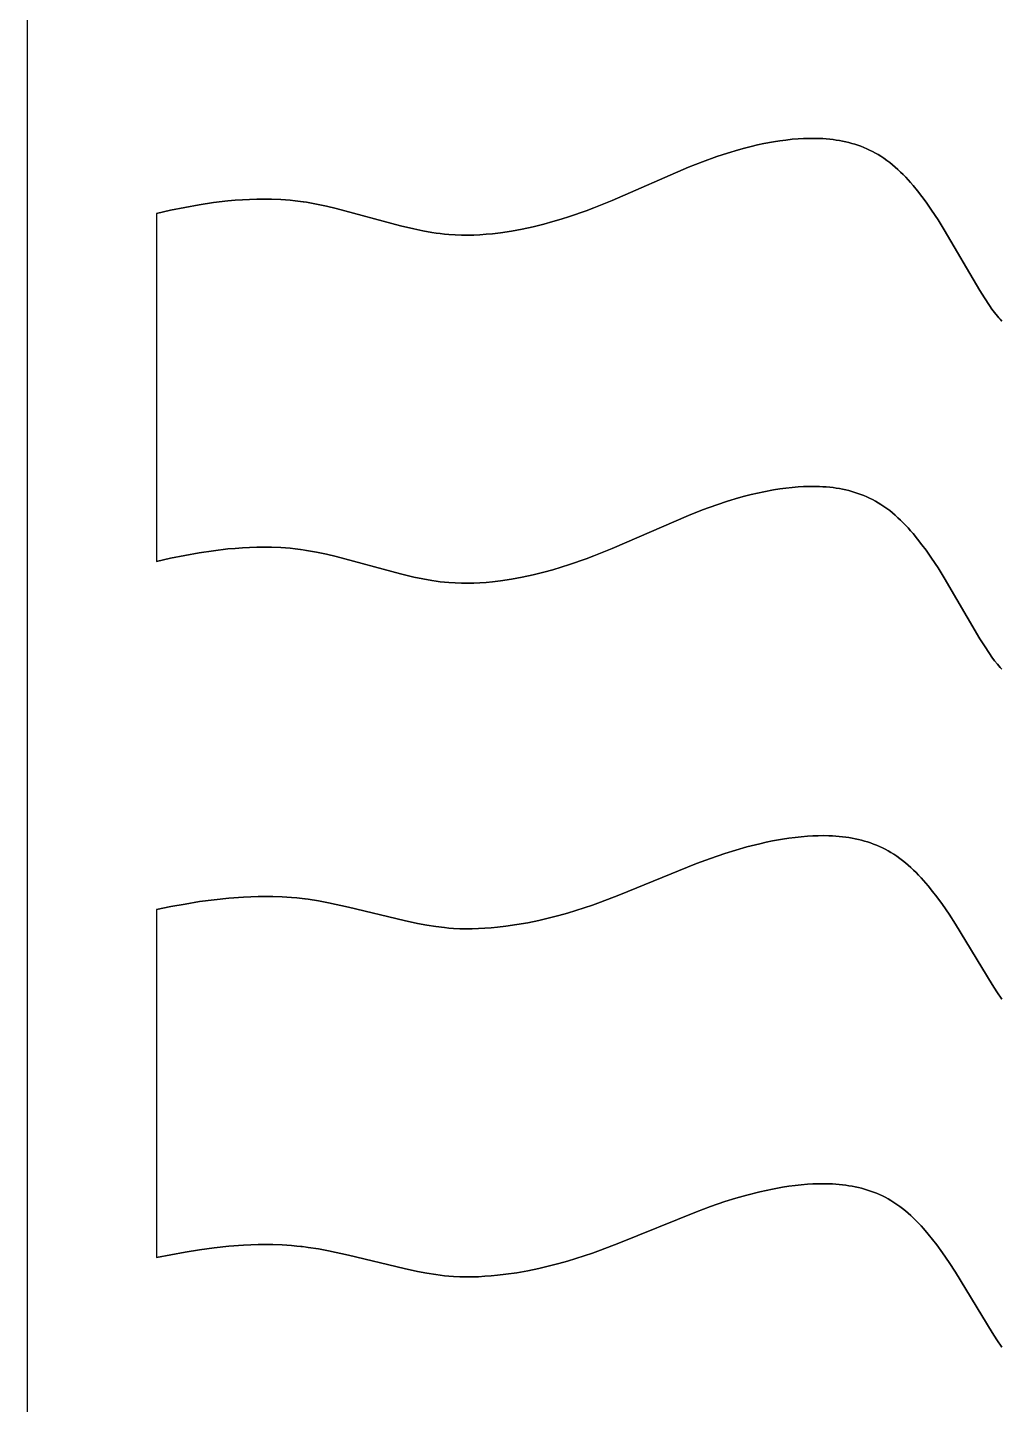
# Model space of a CAD drawing. Header units: feet. Extents: x 0 to 1.5, y 93.18 to 96.08.
# Drawn here: x 0 to 0.1875, y 93.6237 to 93.8892 of the extents above; entities that cross this region are included whole.
import ezdxf

# ---------------------------------------------------------------- set-up
doc = ezdxf.new("R2010")
doc.units = ezdxf.units.FT
doc.header["$MEASUREMENT"] = 0
doc.layers.add('Default', color=7, linetype='Continuous', true_color=0x000000)

msp = doc.modelspace()

# ---------------------------------------------------------------- linework, layer by layer
at = {"layer": 'Default'}
msp.add_lwpolyline([(0, 96), (1.5, 96), (1.5, 93.33333), (0, 93.33333)], close=True, dxfattribs=at)
for points in [[(0.02485, 93.85333), (0.02758, 93.85395), (0.03032, 93.85451), (0.03307, 93.85501), (0.03583, 93.85542), (0.03861, 93.85575), (0.04, 93.85588), (0.0414, 93.85598), (0.04279, 93.85605), (0.04419, 93.85609), (0.04559, 93.85611), (0.04699, 93.85609), (0.0488, 93.85602), (0.05061, 93.85588), (0.0516, 93.85578), (0.0531, 93.85559), (0.05374, 93.85549), (0.05567, 93.85515), (0.05759, 93.85476), (0.0595, 93.85431), (0.07188, 93.85097), (0.07445, 93.85035), (0.07617, 93.84999), (0.0779, 93.84969), (0.07873, 93.84956), (0.07955, 93.84945), (0.08038, 93.84936), (0.08121, 93.84928), (0.0824, 93.84921), (0.0836, 93.84917), (0.0848, 93.84916), (0.086, 93.84918), (0.08719, 93.84924), (0.08839, 93.84933), (0.08958, 93.84944), (0.09115, 93.84962), (0.09325, 93.84994), (0.09535, 93.85032), (0.09743, 93.85077), (0.09949, 93.85128), (0.10126, 93.85177), (0.10287, 93.85224), (0.10447, 93.85276), (0.10765, 93.85386), (0.10915, 93.85442), (0.1127, 93.85585), (0.1274, 93.86224), (0.13009, 93.8633), (0.13281, 93.86429), (0.13489, 93.86497), (0.13699, 93.8656), (0.1382, 93.86593), (0.13943, 93.86625), (0.14066, 93.86654), (0.14189, 93.8668), (0.14376, 93.86715), (0.14496, 93.86734), (0.14617, 93.8675), (0.14735, 93.86763), (0.14854, 93.86773), (0.14956, 93.86779), (0.15059, 93.86782), (0.15161, 93.86782), (0.15264, 93.8678), (0.15329, 93.86776), (0.15394, 93.86772), (0.15459, 93.86765), (0.15524, 93.86758), (0.15586, 93.86749), (0.15647, 93.86739), (0.15707, 93.86728), (0.15767, 93.86715), (0.15827, 93.867), (0.15886, 93.86685), (0.15945, 93.86667), (0.16003, 93.86648), (0.1606, 93.86628), (0.16117, 93.86605), (0.16173, 93.86582), (0.16229, 93.86556), (0.16284, 93.86529), (0.16339, 93.86499), (0.16392, 93.86469), (0.16446, 93.86436), (0.16503, 93.86398), (0.16559, 93.86357), (0.16615, 93.86315), (0.16669, 93.86272), (0.16722, 93.86226), (0.16774, 93.86179), (0.16826, 93.86131), (0.16876, 93.86082), (0.16925, 93.86031), (0.16973, 93.8598), (0.17019, 93.85928), (0.17065, 93.85875), (0.17154, 93.85767), (0.17238, 93.85659), (0.17317, 93.85552), (0.17423, 93.85399), (0.17547, 93.85211), (0.17668, 93.85018), (0.18354, 93.83846), (0.18442, 93.83706), (0.18538, 93.83562), (0.18587, 93.83491), (0.18638, 93.83422), (0.1869, 93.83355), (0.18716, 93.83324), (0.18742, 93.83293), (0.18775, 93.83256)], [(0.18775, 93.83256), (0.18742, 93.83293), (0.18716, 93.83324), (0.1869, 93.83355), (0.18638, 93.83422), (0.18587, 93.83491), (0.18538, 93.83562), (0.18442, 93.83706), (0.18354, 93.83846), (0.17668, 93.85018), (0.17547, 93.85211), (0.17423, 93.85399), (0.17317, 93.85552), (0.17238, 93.85659), (0.17154, 93.85767), (0.17065, 93.85875), (0.17019, 93.85928), (0.16973, 93.8598), (0.16925, 93.86031), (0.16876, 93.86082), (0.16826, 93.86131), (0.16774, 93.86179), (0.16722, 93.86226), (0.16669, 93.86272), (0.16615, 93.86315), (0.16559, 93.86357), (0.16503, 93.86398), (0.16446, 93.86436), (0.16392, 93.86469), (0.16339, 93.86499), (0.16284, 93.86529), (0.16229, 93.86556), (0.16173, 93.86582), (0.16117, 93.86605), (0.1606, 93.86628), (0.16003, 93.86648), (0.15945, 93.86667), (0.15886, 93.86685), (0.15827, 93.867), (0.15767, 93.86715), (0.15707, 93.86728), (0.15647, 93.86739), (0.15586, 93.86749), (0.15524, 93.86758), (0.15459, 93.86765), (0.15394, 93.86772), (0.15329, 93.86776), (0.15264, 93.8678), (0.15161, 93.86782), (0.15059, 93.86782), (0.14956, 93.86779), (0.14854, 93.86773), (0.14735, 93.86763), (0.14617, 93.8675), (0.14496, 93.86734), (0.14376, 93.86715), (0.14189, 93.8668), (0.14066, 93.86654), (0.13943, 93.86625), (0.1382, 93.86593), (0.13699, 93.8656), (0.13489, 93.86497), (0.13281, 93.86429), (0.13009, 93.8633), (0.1274, 93.86224), (0.1127, 93.85585), (0.10915, 93.85442), (0.10765, 93.85386), (0.10447, 93.85276), (0.10287, 93.85224), (0.10126, 93.85177), (0.09949, 93.85128), (0.09743, 93.85077), (0.09535, 93.85032), (0.09325, 93.84994), (0.09115, 93.84962), (0.08958, 93.84944), (0.08839, 93.84933), (0.08719, 93.84924), (0.086, 93.84918), (0.0848, 93.84916), (0.0836, 93.84917), (0.0824, 93.84921), (0.08121, 93.84928), (0.08038, 93.84936), (0.07955, 93.84945), (0.07873, 93.84956), (0.0779, 93.84969), (0.07617, 93.84999), (0.07445, 93.85035), (0.07188, 93.85097), (0.0595, 93.85431), (0.05759, 93.85476), (0.05567, 93.85515), (0.05374, 93.85549), (0.0526, 93.85566), (0.0516, 93.85578), (0.05061, 93.85588), (0.0488, 93.85602), (0.04699, 93.85609), (0.04559, 93.85611), (0.04419, 93.85609), (0.04279, 93.85605), (0.0414, 93.85598), (0.04, 93.85588), (0.03861, 93.85575), (0.03583, 93.85542), (0.03307, 93.85501), (0.03032, 93.85451), (0.02758, 93.85395), (0.02485, 93.85333)], [(0.02485, 93.85333), (0.02485, 93.78622)], [(0.02485, 93.85333), (0.02485, 93.78622)], [(0.02485, 93.78622), (0.02758, 93.78684), (0.03032, 93.7874), (0.03307, 93.78789), (0.03583, 93.78831), (0.03861, 93.78864), (0.04, 93.78876), (0.0414, 93.78886), (0.04279, 93.78894), (0.04419, 93.78898), (0.04559, 93.789), (0.04699, 93.78898), (0.0488, 93.7889), (0.05061, 93.78877), (0.0516, 93.78867), (0.0531, 93.78848), (0.05374, 93.78838), (0.05567, 93.78804), (0.05759, 93.78764), (0.0595, 93.7872), (0.07188, 93.78385), (0.07445, 93.78324), (0.07617, 93.78288), (0.0779, 93.78257), (0.07873, 93.78245), (0.07955, 93.78234), (0.08038, 93.78225), (0.08121, 93.78217), (0.0824, 93.78209), (0.0836, 93.78205), (0.0848, 93.78205), (0.086, 93.78207), (0.08719, 93.78213), (0.08839, 93.78221), (0.08958, 93.78233), (0.09115, 93.78251), (0.09325, 93.78283), (0.09535, 93.78321), (0.09743, 93.78366), (0.09949, 93.78417), (0.10126, 93.78465), (0.10287, 93.78513), (0.10447, 93.78564), (0.10765, 93.78675), (0.10915, 93.78731), (0.1127, 93.78874), (0.1274, 93.79513), (0.13009, 93.79619), (0.13281, 93.79718), (0.13489, 93.79786), (0.13699, 93.79849), (0.1382, 93.79882), (0.13943, 93.79913), (0.14066, 93.79942), (0.14189, 93.79969), (0.14376, 93.80004), (0.14496, 93.80023), (0.14617, 93.80039), (0.14735, 93.80052), (0.14854, 93.80062), (0.14956, 93.80068), (0.15059, 93.80071), (0.15161, 93.80071), (0.15264, 93.80069), (0.15329, 93.80065), (0.15394, 93.8006), (0.15459, 93.80054), (0.15524, 93.80047), (0.15586, 93.80038), (0.15647, 93.80028), (0.15707, 93.80016), (0.15767, 93.80004), (0.15827, 93.79989), (0.15886, 93.79973), (0.15945, 93.79956), (0.16003, 93.79937), (0.1606, 93.79916), (0.16117, 93.79894), (0.16173, 93.7987), (0.16229, 93.79845), (0.16284, 93.79817), (0.16339, 93.79788), (0.16392, 93.79757), (0.16446, 93.79725), (0.16503, 93.79686), (0.16559, 93.79646), (0.16615, 93.79604), (0.16669, 93.7956), (0.16722, 93.79515), (0.16774, 93.79468), (0.16826, 93.7942), (0.16876, 93.79371), (0.16925, 93.7932), (0.16973, 93.79269), (0.17019, 93.79216), (0.17065, 93.79163), (0.17154, 93.79056), (0.17238, 93.78947), (0.17317, 93.7884), (0.17423, 93.78688), (0.17547, 93.78499), (0.17668, 93.78307), (0.18354, 93.77135), (0.18442, 93.76995), (0.18538, 93.76851), (0.18587, 93.7678), (0.18638, 93.7671), (0.1869, 93.76644), (0.18716, 93.76612), (0.18742, 93.76581), (0.18775, 93.76545)], [(0.18775, 93.76545), (0.18742, 93.76581), (0.18716, 93.76612), (0.1869, 93.76644), (0.18638, 93.7671), (0.18587, 93.7678), (0.18538, 93.76851), (0.18442, 93.76995), (0.18354, 93.77135), (0.17668, 93.78307), (0.17547, 93.78499), (0.17423, 93.78688), (0.17317, 93.7884), (0.17238, 93.78947), (0.17154, 93.79056), (0.17065, 93.79163), (0.17019, 93.79216), (0.16973, 93.79269), (0.16925, 93.7932), (0.16876, 93.79371), (0.16826, 93.7942), (0.16774, 93.79468), (0.16722, 93.79515), (0.16669, 93.7956), (0.16615, 93.79604), (0.16559, 93.79646), (0.16503, 93.79686), (0.16446, 93.79725), (0.16392, 93.79757), (0.16339, 93.79788), (0.16284, 93.79817), (0.16229, 93.79845), (0.16173, 93.7987), (0.16117, 93.79894), (0.1606, 93.79916), (0.16003, 93.79937), (0.15945, 93.79956), (0.15886, 93.79973), (0.15827, 93.79989), (0.15767, 93.80004), (0.15707, 93.80016), (0.15647, 93.80028), (0.15586, 93.80038), (0.15524, 93.80047), (0.15459, 93.80054), (0.15394, 93.8006), (0.15329, 93.80065), (0.15264, 93.80069), (0.15161, 93.80071), (0.15059, 93.80071), (0.14956, 93.80068), (0.14854, 93.80062), (0.14735, 93.80052), (0.14617, 93.80039), (0.14496, 93.80023), (0.14376, 93.80004), (0.14189, 93.79969), (0.14066, 93.79942), (0.13943, 93.79913), (0.1382, 93.79882), (0.13699, 93.79849), (0.13489, 93.79786), (0.13281, 93.79718), (0.13009, 93.79619), (0.1274, 93.79513), (0.1127, 93.78874), (0.10915, 93.78731), (0.10765, 93.78675), (0.10447, 93.78564), (0.10287, 93.78513), (0.10126, 93.78465), (0.09949, 93.78417), (0.09743, 93.78366), (0.09535, 93.78321), (0.09325, 93.78283), (0.09115, 93.78251), (0.08958, 93.78233), (0.08839, 93.78221), (0.08719, 93.78213), (0.086, 93.78207), (0.0848, 93.78205), (0.0836, 93.78205), (0.0824, 93.78209), (0.08121, 93.78217), (0.08038, 93.78225), (0.07955, 93.78234), (0.07873, 93.78245), (0.0779, 93.78257), (0.07617, 93.78288), (0.07445, 93.78324), (0.07188, 93.78385), (0.0595, 93.7872), (0.05759, 93.78764), (0.05567, 93.78804), (0.05374, 93.78838), (0.0526, 93.78855), (0.0516, 93.78867), (0.05061, 93.78877), (0.0488, 93.7889), (0.04699, 93.78898), (0.04559, 93.789), (0.04419, 93.78898), (0.04279, 93.78894), (0.0414, 93.78886), (0.04, 93.78876), (0.03861, 93.78864), (0.03583, 93.78831), (0.03307, 93.78789), (0.03032, 93.7874), (0.02758, 93.78684), (0.02485, 93.78622)], [(0.02485, 93.71911), (0.0276, 93.71968), (0.03038, 93.72019), (0.03317, 93.72064), (0.03597, 93.72102), (0.03879, 93.72132), (0.04161, 93.72153), (0.04302, 93.72159), (0.04443, 93.72163), (0.04583, 93.72164), (0.04724, 93.72163), (0.04907, 93.72156), (0.0509, 93.72144), (0.05192, 93.72135), (0.05343, 93.72117), (0.05409, 93.72109), (0.05605, 93.72078), (0.058, 93.72042), (0.06187, 93.71958), (0.07256, 93.71699), (0.07518, 93.71644), (0.07694, 93.71611), (0.0787, 93.71584), (0.08038, 93.71564), (0.08122, 93.71556), (0.08207, 93.71549), (0.08328, 93.71543), (0.0845, 93.7154), (0.08571, 93.71541), (0.08693, 93.71544), (0.08815, 93.71551), (0.08936, 93.7156), (0.09057, 93.71572), (0.09216, 93.7159), (0.09429, 93.71622), (0.09641, 93.71659), (0.09852, 93.71703), (0.10062, 93.71752), (0.1024, 93.71799), (0.10403, 93.71844), (0.10565, 93.71893), (0.10887, 93.71999), (0.11039, 93.72053), (0.11398, 93.72188), (0.12891, 93.72798), (0.13164, 93.72899), (0.1344, 93.72993), (0.13651, 93.73059), (0.13863, 93.73119), (0.14111, 93.73181), (0.14235, 93.73209), (0.1436, 93.73234), (0.14549, 93.73268), (0.1467, 93.73287), (0.14792, 93.73303), (0.14911, 93.73316), (0.15031, 93.73326), (0.15135, 93.73333), (0.15238, 93.73336), (0.15341, 93.73337), (0.15445, 93.73335), (0.15511, 93.73333), (0.15576, 93.73329), (0.15642, 93.73323), (0.15708, 93.73316), (0.15769, 93.73309), (0.15831, 93.733), (0.15892, 93.73289), (0.15952, 93.73277), (0.16012, 93.73264), (0.16072, 93.7325), (0.16131, 93.73233), (0.16189, 93.73216), (0.16247, 93.73196), (0.16305, 93.73175), (0.16362, 93.73153), (0.16418, 93.73129), (0.16474, 93.73103), (0.1653, 93.73075), (0.16584, 93.73045), (0.16638, 93.73014), (0.16696, 93.72977), (0.16753, 93.72939), (0.16809, 93.72898), (0.16864, 93.72856), (0.16918, 93.72813), (0.16971, 93.72768), (0.17023, 93.72721), (0.17074, 93.72673), (0.17123, 93.72624), (0.17172, 93.72574), (0.1722, 93.72524), (0.17266, 93.72472), (0.17356, 93.72367), (0.17442, 93.72261), (0.17523, 93.72157), (0.17631, 93.72007), (0.17759, 93.71821), (0.17883, 93.7163), (0.18589, 93.70468), (0.1868, 93.70327), (0.18779, 93.70182)], [(0.18779, 93.70182), (0.1868, 93.70327), (0.18589, 93.70468), (0.17883, 93.7163), (0.17759, 93.71821), (0.17631, 93.72007), (0.17523, 93.72157), (0.17442, 93.72261), (0.17356, 93.72367), (0.17266, 93.72472), (0.1722, 93.72524), (0.17172, 93.72574), (0.17123, 93.72624), (0.17074, 93.72673), (0.17023, 93.72721), (0.16971, 93.72768), (0.16918, 93.72813), (0.16864, 93.72856), (0.16809, 93.72898), (0.16753, 93.72939), (0.16696, 93.72977), (0.16638, 93.73014), (0.16584, 93.73045), (0.1653, 93.73075), (0.16474, 93.73103), (0.16418, 93.73129), (0.16362, 93.73153), (0.16305, 93.73175), (0.16247, 93.73196), (0.16189, 93.73216), (0.16131, 93.73233), (0.16072, 93.7325), (0.16012, 93.73264), (0.15952, 93.73277), (0.15892, 93.73289), (0.15831, 93.733), (0.15769, 93.73309), (0.15708, 93.73316), (0.15642, 93.73323), (0.15576, 93.73329), (0.15511, 93.73333), (0.15445, 93.73335), (0.15341, 93.73337), (0.15238, 93.73336), (0.15135, 93.73333), (0.15031, 93.73326), (0.14911, 93.73316), (0.14792, 93.73303), (0.1467, 93.73287), (0.14549, 93.73268), (0.1436, 93.73234), (0.14235, 93.73209), (0.14111, 93.73181), (0.13863, 93.73119), (0.13651, 93.73059), (0.1344, 93.72993), (0.13164, 93.72899), (0.12891, 93.72798), (0.11398, 93.72188), (0.11039, 93.72053), (0.10887, 93.71999), (0.10565, 93.71893), (0.10403, 93.71844), (0.1024, 93.71799), (0.10062, 93.71752), (0.09852, 93.71703), (0.09641, 93.71659), (0.09429, 93.71622), (0.09216, 93.7159), (0.09057, 93.71572), (0.08936, 93.7156), (0.08815, 93.71551), (0.08693, 93.71544), (0.08571, 93.71541), (0.0845, 93.7154), (0.08328, 93.71543), (0.08207, 93.71549), (0.08122, 93.71556), (0.08038, 93.71564), (0.0787, 93.71584), (0.07694, 93.71611), (0.07518, 93.71644), (0.07256, 93.71699), (0.06187, 93.71958), (0.058, 93.72042), (0.05605, 93.72078), (0.05409, 93.72109), (0.05293, 93.72124), (0.05192, 93.72135), (0.0509, 93.72144), (0.04907, 93.72156), (0.04724, 93.72163), (0.04583, 93.72164), (0.04443, 93.72163), (0.04302, 93.72159), (0.04161, 93.72153), (0.03879, 93.72132), (0.03597, 93.72102), (0.03317, 93.72064), (0.03038, 93.72019), (0.0276, 93.71968), (0.02485, 93.71911)], [(0.02485, 93.71911), (0.02485, 93.652)], [(0.02485, 93.71911), (0.02485, 93.652)], [(0.02485, 93.652), (0.0276, 93.65256), (0.03038, 93.65308), (0.03317, 93.65353), (0.03597, 93.65391), (0.03879, 93.65421), (0.04161, 93.65441), (0.04302, 93.65448), (0.04443, 93.65452), (0.04583, 93.65453), (0.04724, 93.65452), (0.04907, 93.65445), (0.0509, 93.65433), (0.05192, 93.65423), (0.05343, 93.65406), (0.05409, 93.65397), (0.05605, 93.65367), (0.058, 93.65331), (0.06187, 93.65247), (0.07256, 93.64988), (0.07518, 93.64932), (0.07694, 93.649), (0.0787, 93.64873), (0.08038, 93.64852), (0.08122, 93.64844), (0.08207, 93.64838), (0.08328, 93.64832), (0.0845, 93.64829), (0.08571, 93.6483), (0.08693, 93.64833), (0.08815, 93.6484), (0.08936, 93.64849), (0.09057, 93.6486), (0.09216, 93.64879), (0.09429, 93.6491), (0.09641, 93.64948), (0.09852, 93.64992), (0.10062, 93.65041), (0.1024, 93.65087), (0.10403, 93.65133), (0.10565, 93.65182), (0.10887, 93.65288), (0.11039, 93.65342), (0.11398, 93.65477), (0.12891, 93.66086), (0.13164, 93.66188), (0.1344, 93.66282), (0.13651, 93.66347), (0.13863, 93.66407), (0.14111, 93.6647), (0.14235, 93.66497), (0.1436, 93.66523), (0.14549, 93.66557), (0.1467, 93.66576), (0.14792, 93.66592), (0.14911, 93.66605), (0.15031, 93.66615), (0.15135, 93.66621), (0.15238, 93.66625), (0.15341, 93.66626), (0.15445, 93.66624), (0.15511, 93.66621), (0.15576, 93.66617), (0.15642, 93.66612), (0.15708, 93.66605), (0.15769, 93.66597), (0.15831, 93.66588), (0.15892, 93.66578), (0.15952, 93.66566), (0.16012, 93.66553), (0.16072, 93.66538), (0.16131, 93.66522), (0.16189, 93.66504), (0.16247, 93.66485), (0.16305, 93.66464), (0.16362, 93.66442), (0.16418, 93.66417), (0.16474, 93.66391), (0.1653, 93.66364), (0.16584, 93.66334), (0.16638, 93.66303), (0.16696, 93.66266), (0.16753, 93.66228), (0.16809, 93.66187), (0.16864, 93.66145), (0.16918, 93.66101), (0.16971, 93.66056), (0.17023, 93.6601), (0.17074, 93.65962), (0.17123, 93.65913), (0.17172, 93.65863), (0.1722, 93.65812), (0.17266, 93.65761), (0.17356, 93.65656), (0.17442, 93.6555), (0.17523, 93.65445), (0.17631, 93.65296), (0.17759, 93.65109), (0.17883, 93.64919), (0.18589, 93.63757), (0.1868, 93.63615), (0.18779, 93.63471)], [(0.18779, 93.63471), (0.1868, 93.63615), (0.18589, 93.63757), (0.17883, 93.64919), (0.17759, 93.65109), (0.17631, 93.65296), (0.17523, 93.65445), (0.17442, 93.6555), (0.17356, 93.65656), (0.17266, 93.65761), (0.1722, 93.65812), (0.17172, 93.65863), (0.17123, 93.65913), (0.17074, 93.65962), (0.17023, 93.6601), (0.16971, 93.66056), (0.16918, 93.66101), (0.16864, 93.66145), (0.16809, 93.66187), (0.16753, 93.66228), (0.16696, 93.66266), (0.16638, 93.66303), (0.16584, 93.66334), (0.1653, 93.66364), (0.16474, 93.66391), (0.16418, 93.66417), (0.16362, 93.66442), (0.16305, 93.66464), (0.16247, 93.66485), (0.16189, 93.66504), (0.16131, 93.66522), (0.16072, 93.66538), (0.16012, 93.66553), (0.15952, 93.66566), (0.15892, 93.66578), (0.15831, 93.66588), (0.15769, 93.66597), (0.15708, 93.66605), (0.15642, 93.66612), (0.15576, 93.66617), (0.15511, 93.66621), (0.15445, 93.66624), (0.15341, 93.66626), (0.15238, 93.66625), (0.15135, 93.66621), (0.15031, 93.66615), (0.14911, 93.66605), (0.14792, 93.66592), (0.1467, 93.66576), (0.14549, 93.66557), (0.1436, 93.66523), (0.14235, 93.66497), (0.14111, 93.6647), (0.13863, 93.66407), (0.13651, 93.66347), (0.1344, 93.66282), (0.13164, 93.66188), (0.12891, 93.66086), (0.11398, 93.65477), (0.11039, 93.65342), (0.10887, 93.65288), (0.10565, 93.65182), (0.10403, 93.65133), (0.1024, 93.65087), (0.10062, 93.65041), (0.09852, 93.64992), (0.09641, 93.64948), (0.09429, 93.6491), (0.09216, 93.64879), (0.09057, 93.6486), (0.08936, 93.64849), (0.08815, 93.6484), (0.08693, 93.64833), (0.08571, 93.6483), (0.0845, 93.64829), (0.08328, 93.64832), (0.08207, 93.64838), (0.08122, 93.64844), (0.08038, 93.64852), (0.0787, 93.64873), (0.07694, 93.649), (0.07518, 93.64932), (0.07256, 93.64988), (0.06187, 93.65247), (0.058, 93.65331), (0.05605, 93.65367), (0.05409, 93.65397), (0.05293, 93.65412), (0.05192, 93.65423), (0.0509, 93.65433), (0.04907, 93.65445), (0.04724, 93.65452), (0.04583, 93.65453), (0.04443, 93.65452), (0.04302, 93.65448), (0.04161, 93.65441), (0.03879, 93.65421), (0.03597, 93.65391), (0.03317, 93.65353), (0.03038, 93.65308), (0.0276, 93.65256), (0.02485, 93.652)]]:
    msp.add_lwpolyline(points, dxfattribs=at)
for points in [[(0.02485, 93.85333, 0), (0.02485, 93.85333, 0)], [(0.02485, 93.78622, 0), (0.02485, 93.78622, 0)], [(0.02485, 93.71911, 0), (0.02485, 93.71911, 0)], [(0.02485, 93.652, 0), (0.02485, 93.652, 0)]]:
    msp.add_polyline3d(points, close=True, dxfattribs=at)

doc.saveas('drawing.dxf')
